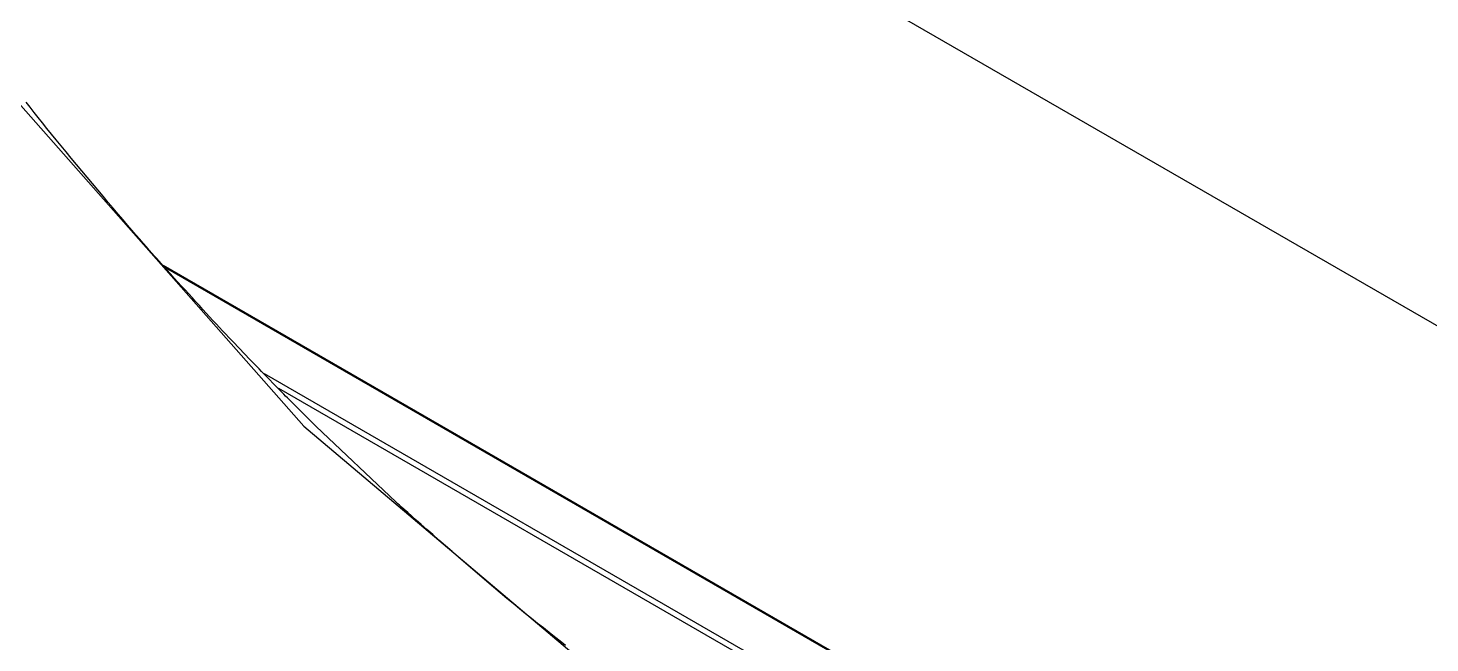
# Model space of a CAD drawing. Extents: x 2.69 to 8.09, y 2.38 to 7.06.
# Drawn here: x 7.6401 to 7.7643, y 6.8676 to 6.9221 of the extents above; entities that cross this region are included whole.
import ezdxf

# ---------------------------------------------------------------- set-up
doc = ezdxf.new("R2010")
doc.units = 0
doc.header["$LTSCALE"] = 0.5
doc.layers.add('TANGENT_LINES', color=7, linetype='CONTINUOUS')
doc.layers.add('VISIBLE', color=7, linetype='CONTINUOUS')

msp = doc.modelspace()

# ---------------------------------------------------------------- linework, layer by layer
at = {"layer": 'TANGENT_LINES'}
for p, q in [((7.762530315260667, 6.837219998584398), (7.652323583225156, 6.900847884211419)), ((7.746524847472947, 6.842133398466079), (7.661076170033426, 6.891467214782764)), ((7.745871370060289, 6.841944248722436), (7.66234757577178, 6.890166733247352))]:
    msp.add_line(p, q, dxfattribs=at)
msp.add_lwpolyline([(7.636824915261114, 6.918239287757471), (7.664562399609069, 6.886813213435765), (7.694555140826914, 6.861501322718051), (7.725336382366669, 6.843541461161104)], dxfattribs=at)
at = {"layer": 'VISIBLE'}
for p, q in [((7.990536029047201, 6.765409134969135), (7.503356160119461, 7.046682559989419)), ((7.763349095082976, 6.836846596545106), (7.652134667678538, 6.901056275357503)), ((7.662327176197678, 6.890115992678871), (7.661054808648241, 6.891414733571571)), ((7.672709059672262, 6.88011575709219), (7.66565810579662, 6.886793072989598))]:
    msp.add_line(p, q, dxfattribs=at)
for points in [[(7.652115085509964, 6.901017924354724), (7.651928986033958, 6.901225798167599), (7.651739511508429, 6.901437752380053), (7.651543286883848, 6.901657867391663), (7.651336937110692, 6.901890223602011), (7.651117087139435, 6.902138901410672), (7.650880361920554, 6.90240798121723), (7.650623386404519, 6.902701543421258), (7.65034278554181, 6.903023668422339), (7.650035239156909, 6.903378371815519), (7.649699829995858, 6.903766831418771), (7.649338927938862, 6.904186343044855), (7.648955140043149, 6.90463392240772), (7.648551073365936, 6.90510658522131), (7.648129334964444, 6.905601347199578), (7.647692531895894, 6.906115224056468), (7.647243271217504, 6.906645231505929), (7.646784159986497, 6.90718838526191), (7.64631780526009, 6.907741701038358), (7.645846814095507, 6.908302194549221), (7.645373793549965, 6.908866881508446), (7.644901350680685, 6.909432777629984), (7.644432092544886, 6.90999689862778), (7.643968626199792, 6.910556260215784), (7.643513558702619, 6.911107878107941), (7.643069497110591, 6.911648768018204), (7.642638957762175, 6.912176046287204), (7.64222264843186, 6.912688835343662), (7.641819610474852, 6.913188106035205), (7.641428823016286, 6.913674898236057), (7.641049265181289, 6.914150251820442), (7.640679916094992, 6.914615206662584), (7.640319754882523, 6.915070802636708), (7.639967760669019, 6.915518079617041)], [(7.661054808648241, 6.891414733571571), (7.660825283327605, 6.891651362243087), (7.660595329261133, 6.891888536909458), (7.660364517702979, 6.89212680356554), (7.660132419907305, 6.892366708206188), (7.65989860712827, 6.892608796826256), (7.659662650620037, 6.892853615420599), (7.659424121636762, 6.893101709984074), (7.659182591432607, 6.893353626511534), (7.658937631261734, 6.893609910997836), (7.6586888123783, 6.893871109437834), (7.658435706036466, 6.894137767826383), (7.658177883490392, 6.89441043215834), (7.657914915994239, 6.894689648428558), (7.657646374811477, 6.894975962620036), (7.657371974509545, 6.895269738222503), (7.657091935313645, 6.895570694785831), (7.65680658892342, 6.895878409900554), (7.656516267038517, 6.896192461157214), (7.65622130135858, 6.896512426146345), (7.655922023583257, 6.896837882458489), (7.65561876541219, 6.897168407684179), (7.655311858545025, 6.897503579413956), (7.655001634681408, 6.897842975238356), (7.654688425520984, 6.898186172747917), (7.654372562763397, 6.898532749533176), (7.654054378108297, 6.898882283184673), (7.653734203255322, 6.899234351292943), (7.653412369904123, 6.899588531448526), (7.653089209754341, 6.899944401241957), (7.652765054505624, 6.900301538263776), (7.652440235857615, 6.900659520104517), (7.652115085509964, 6.901017924354724)], [(7.66565810579662, 6.886793072989598), (7.66562793002954, 6.886822478141672), (7.665596736250716, 6.88685290847144), (7.665563506448404, 6.886885389156602), (7.665527222610858, 6.886920945374848), (7.665486866726337, 6.886960602303879), (7.665441420783098, 6.887005385121388), (7.665389866769393, 6.887056319005072), (7.665331189593815, 6.887114426191737), (7.665264784831154, 6.887180315361239), (7.665190878477576, 6.887253758926588), (7.665109796689209, 6.887334428435787), (7.665021865622179, 6.887421995436848), (7.664927411432613, 6.887516131477775), (7.664826760276638, 6.887616508106575), (7.664720238310379, 6.887722796871254), (7.664608171689967, 6.887834669319821), (7.664490886571525, 6.887951797000279), (7.664368709111182, 6.888073851460637), (7.664241965465063, 6.888200504248903), (7.664110981789296, 6.888331426913081), (7.663976084240009, 6.888466291001178), (7.663837598973324, 6.888604768061202), (7.663695852145374, 6.888746529641161), (7.663551169912283, 6.888891247289058), (7.663403878430175, 6.889038592552901), (7.663254303855181, 6.889188236980697), (7.663102772343426, 6.889339852120456), (7.662949610051038, 6.889493109520179), (7.66279514313414, 6.889647680727874), (7.662639697748865, 6.889803237291552), (7.662483600051334, 6.889959450759214), (7.662327176197678, 6.890115992678871)], [(7.687728095732901, 6.867409914237419), (7.687248263094925, 6.867781886417307), (7.686761091875465, 6.868162037628909), (7.686266026052099, 6.868550998704928), (7.685762509602402, 6.868949400478071), (7.685249986503954, 6.869357873781042), (7.684727900734326, 6.869777049446546), (7.684195696271096, 6.870207558307285), (7.683652817091843, 6.870650031195967), (7.683098707174141, 6.871105098945295), (7.682532810495563, 6.871573392387972), (7.681954571033689, 6.872055542356706), (7.681363432766096, 6.872552179684198), (7.680759121231524, 6.873063668773713), (7.680144527744766, 6.873587378388292), (7.679524536201811, 6.874118791795522), (7.678904061538634, 6.874653362891156), (7.678288018691217, 6.875186545570945), (7.67768132259554, 6.875713793730646), (7.677088888187582, 6.876230561266008), (7.67651563040332, 6.876732302072787), (7.675966464178734, 6.877214470046731), (7.675446304449806, 6.877672519083599), (7.674960066152513, 6.878101903079139), (7.674512664222833, 6.878498075929105), (7.674109013596746, 6.87885649152925), (7.673754029210232, 6.879172603775327), (7.673452625999269, 6.87944186656309), (7.673209718899839, 6.879659733788289), (7.673027507434841, 6.879824082375684), (7.672894192350684, 6.879945280698136), (7.672793476262484, 6.880037710920247), (7.672709059672262, 6.88011575709219)]]:
    msp.add_lwpolyline(points, dxfattribs=at)

doc.saveas('drawing.dxf')
